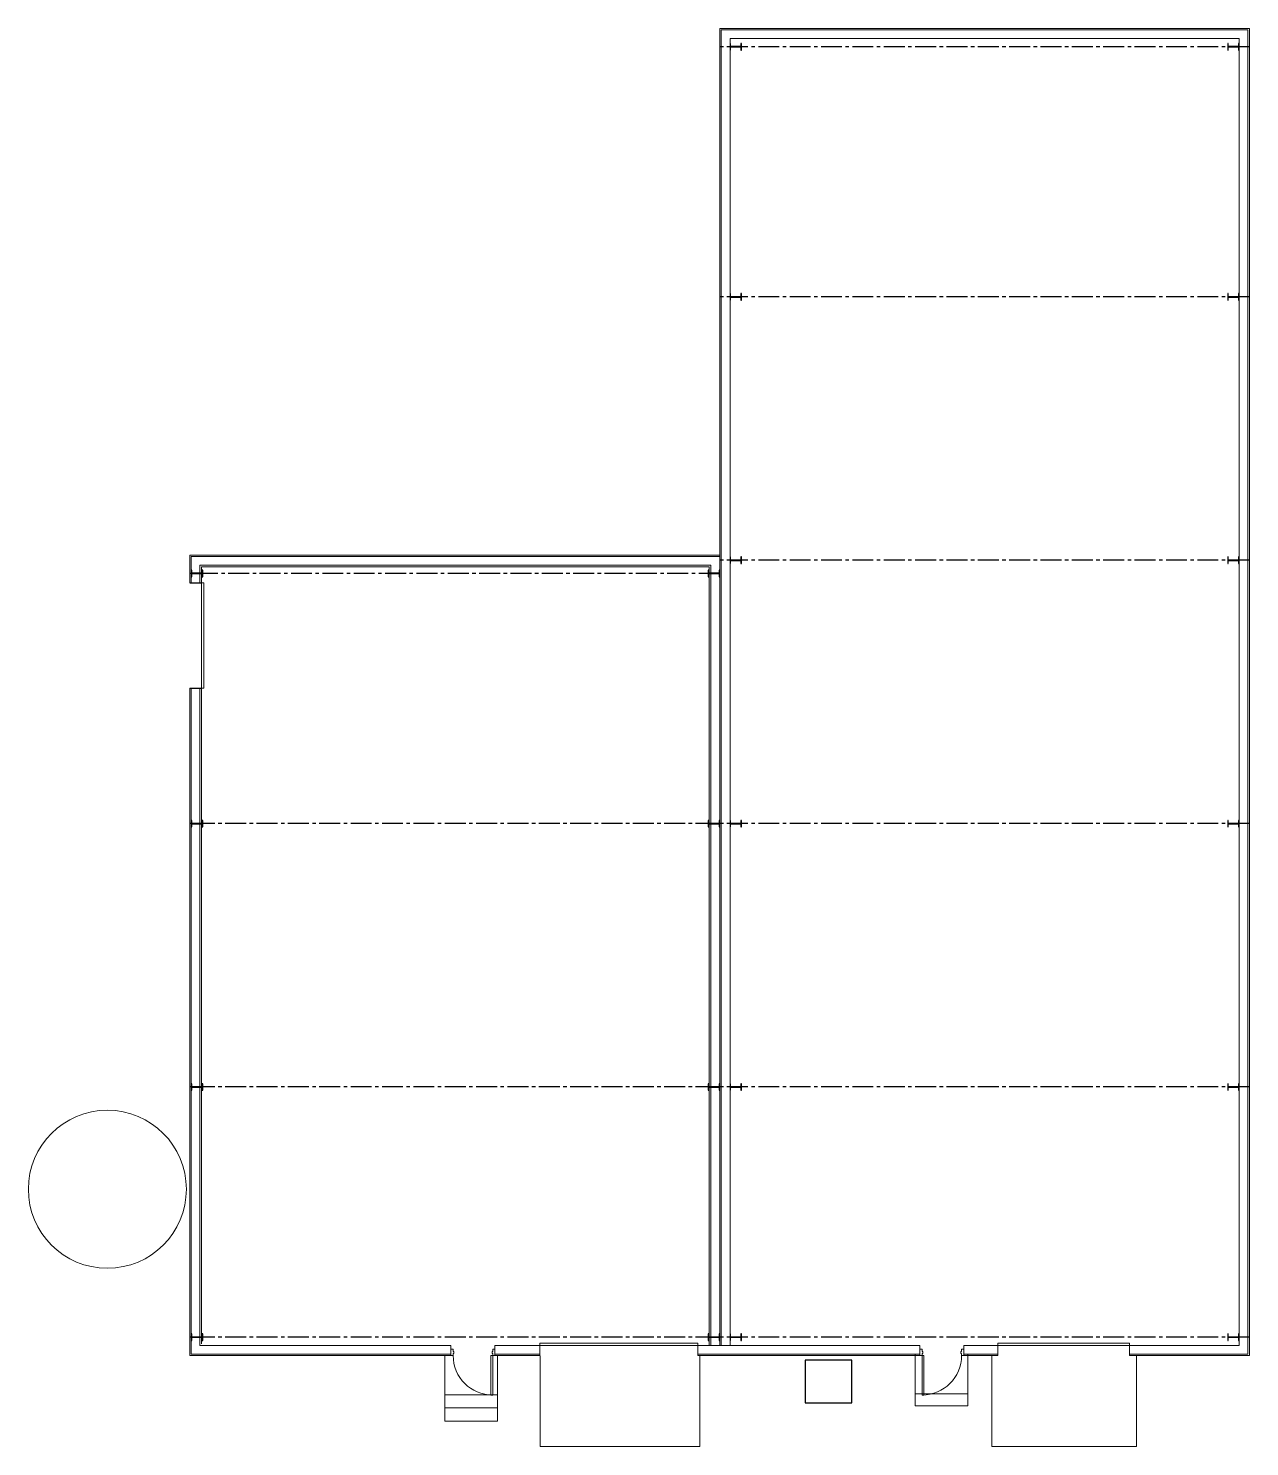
# Model space of a CAD drawing. Header units: inches. Extents: x -578 to 4567, y -980 to 6106.
# Drawn here: x 2802 to 3915, y 4813 to 6106 of the extents above; entities that cross this region are included whole.
import ezdxf

# ---------------------------------------------------------------- set-up
doc = ezdxf.new("R2010")
doc.units = ezdxf.units.IN
doc.header["$LTSCALE"] = 25.4
doc.header["$MEASUREMENT"] = 0
doc.linetypes.add('CENTER2', pattern=[1.125, 0.75, -0.125, 0.125, -0.125])
doc.layers.get('0').update_dxf_attribs({"linetype": 'CONTINUOUS', "lineweight": 20})
for name, color, linetype in [('A-COL-GRID', 8, 'CENTER2'), ('A-COLS', 6, 'CONTINUOUS'), ('A-CONC', 106, 'CONTINUOUS'), ('A-FENCE', 1, 'CONTINUOUS')]:
    doc.layers.add(name, color=color, linetype=linetype)
for name, color, linetype, lineweight in [('A-DOOR', 1, 'CONTINUOUS', 20), ('A-EQ', 111, 'CONTINUOUS', 20), ('A-STAIR', 4, 'CONTINUOUS', 20), ('A-WALL', 52, 'CONTINUOUS', 20)]:
    doc.layers.add(name, color=color, linetype=linetype, lineweight=lineweight)

# ---------------------------------------------------------------- blocks, each defined once
blk = doc.blocks.new('DOOR')
at = {"color": 0}
for p, q in [((-1.75, 0), (-1.75, 36)), ((-1.75, 36), (0, 36)), ((0, 36), (0, 0)), ((-38, -5.75), (-38, 0)), ((-38, 0), (-36, 0)), ((-36, 0), (-36, -1.75)), ((0, 0), (-1.75, 0)), ((0, -1.75), (0, 0)), ((0, 0), (2, 0)), ((2, 0), (2, -5.75)), ((-36, -5.75), (-38, -5.75)), ((-36, -1.75), (-35.375, -1.75)), ((-36, -3.625), (-36, -5.75)), ((-35.375, -3.625), (-36, -3.625)), ((-35.375, -1.75), (-35.375, -3.625)), ((-0.625, -1.75), (0, -1.75)), ((-0.625, -3.625), (-0.625, -1.75)), ((0, -3.625), (-0.625, -3.625)), ((0, -5.75), (0, -3.625)), ((2, -5.75), (0, -5.75))]:
    blk.add_line(p, q, dxfattribs=at)
at = {"color": 0, "lineweight": 15}
blk.add_arc((0, 0), 36, 90, 180, dxfattribs=at)

msp = doc.modelspace()

# ---------------------------------------------------------------- linework, layer by layer
at = {"layer": 'A-COL-GRID'}
for p, q in [((3915, 6089), (3432, 6089)), ((3915, 5861), (3432, 5861)), ((3915, 5621), (3432, 5621)), ((3432, 5609), (2949, 5609)), ((3915, 5381), (2949, 5381)), ((3915, 5141), (2949, 5141)), ((3915, 4913), (2949, 4913))]:
    msp.add_line(p, q, dxfattribs=at)
at = {"layer": 'A-COLS'}
for points in [[(3441.5, 6086), (3442, 6086), (3442, 6088.875), (3451.5, 6088.875), (3451.5, 6086), (3452, 6086), (3452, 6092), (3451.5, 6092), (3451.5, 6089.125), (3442, 6089.125), (3442, 6092), (3441.5, 6092)], [(3895, 6086), (3895.5, 6086), (3895.5, 6088.875), (3905, 6088.875), (3905, 6086), (3905.5, 6086), (3905.5, 6092), (3905, 6092), (3905, 6089.125), (3895.5, 6089.125), (3895.5, 6092), (3895, 6092)], [(3441.5, 5858), (3442, 5858), (3442, 5860.875), (3451.5, 5860.875), (3451.5, 5858), (3452, 5858), (3452, 5864), (3451.5, 5864), (3451.5, 5861.125), (3442, 5861.125), (3442, 5864), (3441.5, 5864)], [(3895, 5858), (3895.5, 5858), (3895.5, 5860.875), (3905, 5860.875), (3905, 5858), (3905.5, 5858), (3905.5, 5864), (3905, 5864), (3905, 5861.125), (3895.5, 5861.125), (3895.5, 5864), (3895, 5864)], [(3441.5, 5618), (3442, 5618), (3442, 5620.875), (3451.5, 5620.875), (3451.5, 5618), (3452, 5618), (3452, 5624), (3451.5, 5624), (3451.5, 5621.125), (3442, 5621.125), (3442, 5624), (3441.5, 5624)], [(3895, 5618), (3895.5, 5618), (3895.5, 5620.875), (3905, 5620.875), (3905, 5618), (3905.5, 5618), (3905.5, 5624), (3905, 5624), (3905, 5621.125), (3895.5, 5621.125), (3895.5, 5624), (3895, 5624)], [(2950.5, 5606), (2951, 5606), (2951, 5608.875), (2960.5, 5608.875), (2960.5, 5606), (2961, 5606), (2961, 5612), (2960.5, 5612), (2960.5, 5609.125), (2951, 5609.125), (2951, 5612), (2950.5, 5612)], [(3421.5, 5606), (3422, 5606), (3422, 5608.875), (3431.5, 5608.875), (3431.5, 5606), (3432, 5606), (3432, 5612), (3431.5, 5612), (3431.5, 5609.125), (3422, 5609.125), (3422, 5612), (3421.5, 5612)], [(2950.5, 5378), (2951, 5378), (2951, 5380.875), (2960.5, 5380.875), (2960.5, 5378), (2961, 5378), (2961, 5384), (2960.5, 5384), (2960.5, 5381.125), (2951, 5381.125), (2951, 5384), (2950.5, 5384)], [(3421.5, 5378), (3422, 5378), (3422, 5380.875), (3431.5, 5380.875), (3431.5, 5378), (3432, 5378), (3432, 5384), (3431.5, 5384), (3431.5, 5381.125), (3422, 5381.125), (3422, 5384), (3421.5, 5384)], [(3441.5, 5378), (3442, 5378), (3442, 5380.875), (3451.5, 5380.875), (3451.5, 5378), (3452, 5378), (3452, 5384), (3451.5, 5384), (3451.5, 5381.125), (3442, 5381.125), (3442, 5384), (3441.5, 5384)], [(3895, 5378), (3895.5, 5378), (3895.5, 5380.875), (3905, 5380.875), (3905, 5378), (3905.5, 5378), (3905.5, 5384), (3905, 5384), (3905, 5381.125), (3895.5, 5381.125), (3895.5, 5384), (3895, 5384)], [(2950.5, 5138), (2951, 5138), (2951, 5140.875), (2960.5, 5140.875), (2960.5, 5138), (2961, 5138), (2961, 5144), (2960.5, 5144), (2960.5, 5141.125), (2951, 5141.125), (2951, 5144), (2950.5, 5144)], [(3421.5, 5138), (3422, 5138), (3422, 5140.875), (3431.5, 5140.875), (3431.5, 5138), (3432, 5138), (3432, 5144), (3431.5, 5144), (3431.5, 5141.125), (3422, 5141.125), (3422, 5144), (3421.5, 5144)], [(3441.5, 5138), (3442, 5138), (3442, 5140.875), (3451.5, 5140.875), (3451.5, 5138), (3452, 5138), (3452, 5144), (3451.5, 5144), (3451.5, 5141.125), (3442, 5141.125), (3442, 5144), (3441.5, 5144)], [(3895, 5138), (3895.5, 5138), (3895.5, 5140.875), (3905, 5140.875), (3905, 5138), (3905.5, 5138), (3905.5, 5144), (3905, 5144), (3905, 5141.125), (3895.5, 5141.125), (3895.5, 5144), (3895, 5144)], [(2950.5, 4910), (2951, 4910), (2951, 4912.875), (2960.5, 4912.875), (2960.5, 4910), (2961, 4910), (2961, 4916), (2960.5, 4916), (2960.5, 4913.125), (2951, 4913.125), (2951, 4916), (2950.5, 4916)], [(3421.5, 4910), (3422, 4910), (3422, 4912.875), (3431.5, 4912.875), (3431.5, 4910), (3432, 4910), (3432, 4916), (3431.5, 4916), (3431.5, 4913.125), (3422, 4913.125), (3422, 4916), (3421.5, 4916)], [(3441.5, 4910), (3442, 4910), (3442, 4912.875), (3451.5, 4912.875), (3451.5, 4910), (3452, 4910), (3452, 4916), (3451.5, 4916), (3451.5, 4913.125), (3442, 4913.125), (3442, 4916), (3441.5, 4916)], [(3895, 4910), (3895.5, 4910), (3895.5, 4912.875), (3905, 4912.875), (3905, 4910), (3905.5, 4910), (3905.5, 4916), (3905, 4916), (3905, 4913.125), (3895.5, 4913.125), (3895.5, 4916), (3895, 4916)]]:
    msp.add_lwpolyline(points, close=True, dxfattribs=at)
at = {"layer": 'A-CONC'}
for p, q in [((3552.589599, 4892.172622), (3509.839599, 4892.172622)), ((3509.839599, 4892.172622), (3509.839599, 4853.172622)), ((3552.589599, 4853.172622), (3552.589599, 4892.172622)), ((3509.839599, 4853.172622), (3552.589599, 4853.172622))]:
    msp.add_line(p, q, dxfattribs=at)
at = {"layer": 'A-DOOR'}
for points in [[(2962, 5504.5), (2962, 5600.5), (2960, 5600.5), (2960, 5504.5)], [(3412.25, 4907.5), (3268.25, 4907.5), (3268.25, 4905.5), (3412.25, 4905.5)], [(3805.5, 4907.5), (3685.5, 4907.5), (3685.5, 4905.5), (3805.5, 4905.5)]]:
    msp.add_lwpolyline(points, close=True, dxfattribs=at)
at = {"layer": 'A-EQ'}
msp.add_circle((2874.136821, 5047.829775), 72, dxfattribs=at)
at = {"layer": 'A-FENCE'}
for p, q in [((2949.25, 5600.5), (2960, 5600.5)), ((2949.25, 5504.5), (2960, 5504.5))]:
    msp.add_line(p, q, dxfattribs=at)
at = {"layer": 'A-STAIR'}
for p, q in [((3181.668613, 4896), (3181.668613, 4836.5)), ((3229.668613, 4896), (3229.668613, 4836.5)), ((3268.531891, 4896), (3268.531891, 4813.25)), ((3414, 4813.25), (3414, 4896)), ((3610.219394, 4897.5), (3610.219394, 4850.5)), ((3658.219394, 4897.5), (3658.219394, 4850.5)), ((3680.031891, 4896), (3680.031891, 4813.25)), ((3812.031891, 4896), (3812.031891, 4813.25)), ((3229.668613, 4860.5), (3181.668613, 4860.5)), ((3658.168613, 4861.5), (3610.168613, 4861.5)), ((3229.668613, 4848.5), (3181.668613, 4848.5)), ((3658.219394, 4850.5), (3610.219394, 4850.5)), ((3229.668613, 4836.5), (3181.668613, 4836.5)), ((3414, 4813.25), (3268.531891, 4813.25)), ((3812.031891, 4813.25), (3680.031891, 4813.25))]:
    msp.add_line(p, q, dxfattribs=at)
at = {"layer": 'A-WALL'}
for p, q in [((3432.25, 6105.75), (3432.25, 4905.5)), ((3914.75, 6105.75), (3432.25, 6105.75)), ((3433.5, 6104.5), (3433.5, 4905.5)), ((3913.5, 6104.5), (3433.5, 6104.5)), ((3913.5, 6104.5), (3913.5, 4897.5)), ((3914.75, 6105.75), (3914.75, 4896.25)), ((3441.5, 6096.5), (3441.5, 4905.5)), ((3905.5, 6096.5), (3441.5, 6096.5)), ((3905.5, 6096.5), (3905.5, 4905.5)), ((3432, 5625.75), (2949.25, 5625.75)), ((2949.25, 5625.75), (2949.25, 5600.5)), ((2950.5, 5624.5), (2950.5, 5600.5)), ((3432, 5624.5), (2950.5, 5624.5)), ((2958.5, 5616.5), (2958.5, 5600.5)), ((3424, 5616.5), (2958.5, 5616.5)), ((2960, 5615), (2960, 5600.5)), ((3422.5, 5615), (2960, 5615)), ((3422.5, 5615), (3422.5, 4905.5)), ((3424, 5616.5), (3424, 4905.5)), ((2949.25, 5504.5), (2949.25, 4896.25)), ((2950.5, 5504.5), (2950.5, 4897.5)), ((2958.5, 5504.5), (2958.5, 4905.5)), ((2960, 5504.5), (2960, 4907)), ((3187.25, 4905.5), (2958.5, 4905.5)), ((3187.25, 4896.25), (3187.25, 4905.5)), ((3227.25, 4896.25), (3227.25, 4905.5)), ((3268.25, 4905.5), (3227.25, 4905.5)), ((3268.25, 4896.25), (3268.25, 4905.5)), ((3412.25, 4896.25), (3412.25, 4905.5)), ((3614.5, 4905.5), (3412.25, 4905.5)), ((3614.5, 4896.25), (3614.5, 4905.5)), ((3654.5, 4896.25), (3654.5, 4905.5)), ((3685.5, 4905.5), (3654.5, 4905.5)), ((3685.5, 4896.25), (3685.5, 4905.5)), ((3905.5, 4905.5), (3805.5, 4905.5)), ((3805.5, 4896.25), (3805.5, 4905.5)), ((3187.25, 4896.25), (2949.25, 4896.25)), ((3187.25, 4897.5), (2950.5, 4897.5)), ((3268.25, 4897.5), (3227.25, 4897.5)), ((3268.25, 4896.25), (3227.25, 4896.25)), ((3614.5, 4897.5), (3412.25, 4897.5)), ((3614.5, 4896.25), (3412.25, 4896.25)), ((3685.5, 4897.5), (3654.5, 4897.5)), ((3685.5, 4896.25), (3654.5, 4896.25)), ((3913.5, 4897.5), (3805.5, 4897.5)), ((3914.75, 4896.25), (3805.5, 4896.25))]:
    msp.add_line(p, q, dxfattribs=at)

# ---------------------------------------------------------------- block references
at = {"layer": 'A-DOOR', "xscale": -1, "rotation": 180}
msp.add_blockref('DOOR', (3225.25, 4896.25), dxfattribs=at)
at = {"layer": 'A-DOOR', "rotation": 180}
msp.add_blockref('DOOR', (3616.5, 4896.25), dxfattribs=at)

doc.saveas('drawing.dxf')
